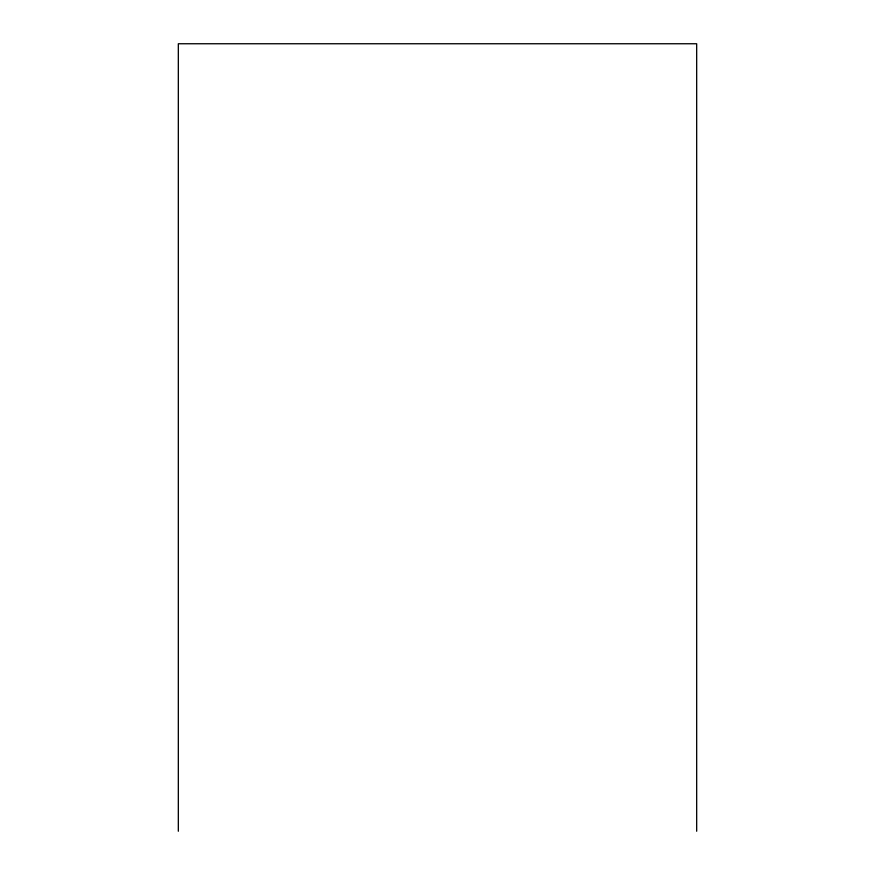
<?xml version="1.0" encoding="UTF-8"?>
<svg xmlns="http://www.w3.org/2000/svg" width="875" height="875" viewBox="0 0 875 875"><rect width="100%" height="100%" fill="white"/><g stroke="black" fill="none" stroke-linecap="round" stroke-linejoin="round"><path stroke-width="1.31" d="M696.675 831.25L696.675 43.75L178.325 43.75L178.325 831.25"/></g></svg>
